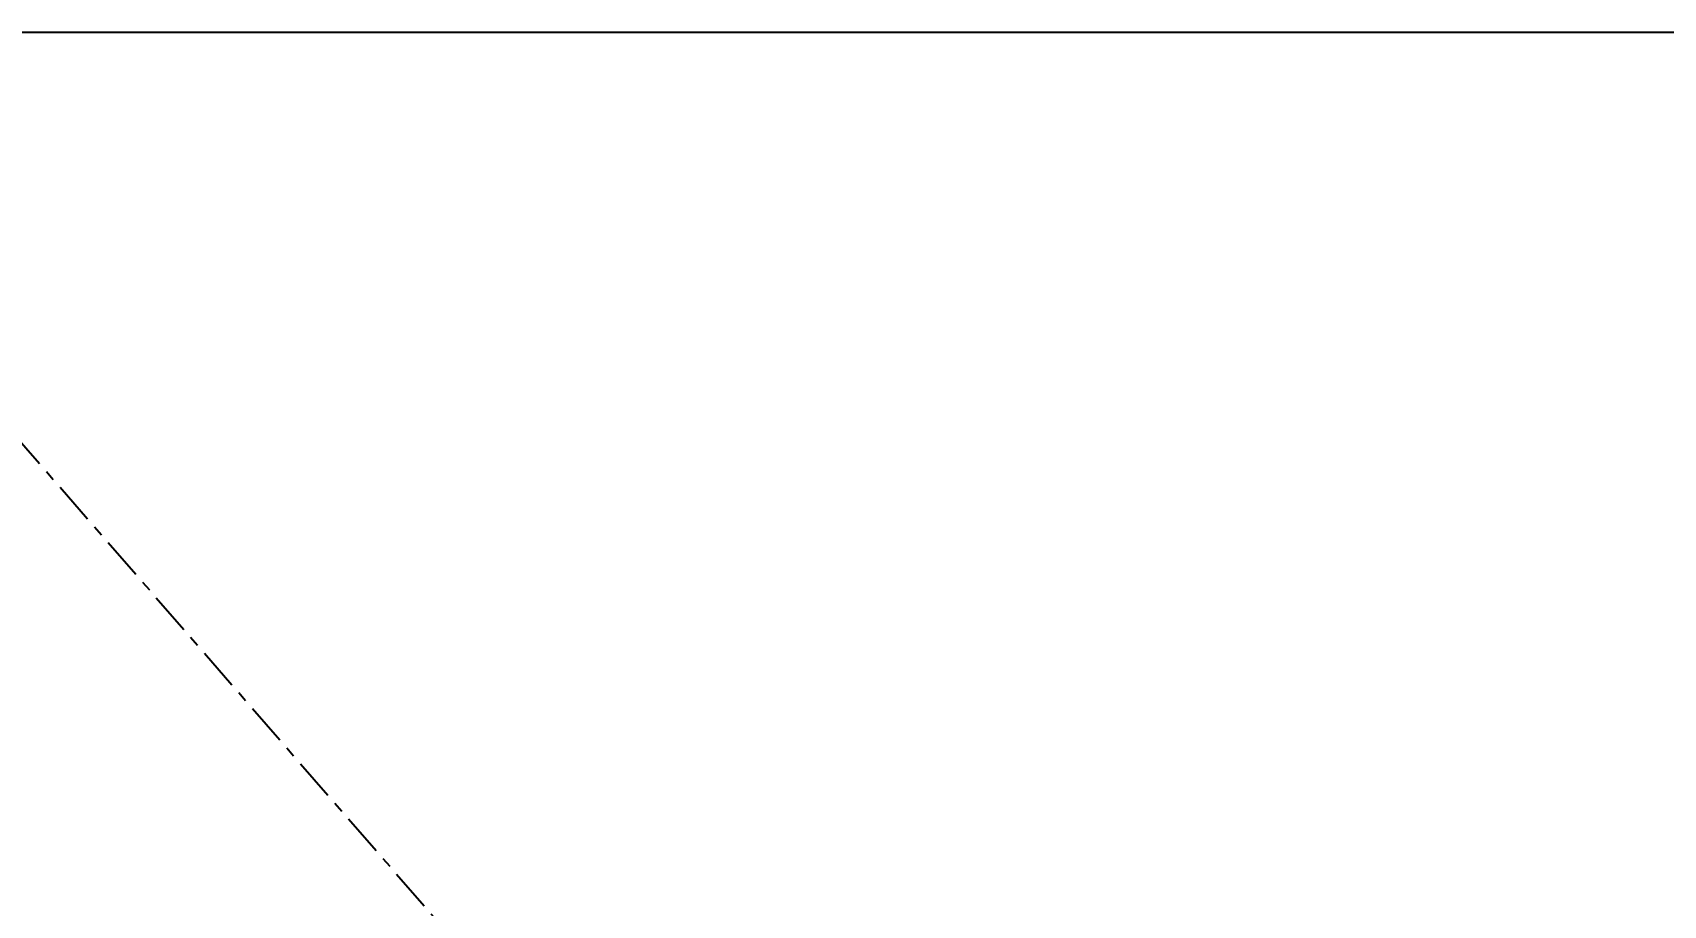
# Model space of a CAD drawing. Header units: millimetres. Extents: x -25371 to 2282244, y -90657 to 147824.
# Drawn here: x 1497273 to 1510417, y 3534 to 10573 of the extents above; entities that cross this region are included whole.
import ezdxf
from ezdxf.enums import TextEntityAlignment as Align

# ---------------------------------------------------------------- set-up
doc = ezdxf.new("R2010")
doc.units = ezdxf.units.MM
doc.linetypes.add('CENTER', pattern=[50.8, 31.75, -6.35, 6.35, -6.35])
doc.linetypes.add('TA_GL_000.90000', pattern=[2.475, 0.9, -0.225, 0.225, -0.225, 0.9])
for name, color, linetype in [('000 - 0_SYM_DWG_GRID-BUBBLE_MAIN_COLOR_6', 7, 'Continuous'), ('000 - 0_SYM_DWG_GRIDLINE_MAIN_COLOR_251', 7, 'Continuous'), ('000 - 0_SYM_DWG_SLOPE-SYM_TEXT_COLOR_3', 7, 'Continuous'), ('000 - GRID', 7, 'CENTER')]:
    doc.layers.add(name, color=color, linetype=linetype)
doc.styles.add('Arial', font='arial.ttf', dxfattribs={"height": 300})
doc.styles.add('TA', font='', dxfattribs={"height": 4.5})
doc.styles.get('TA').set_extended_font_data('Cordia New')

# ---------------------------------------------------------------- blocks, each defined once
blk = doc.blocks.new('*U331')
at = {"layer": '000 - 0_SYM_DWG_GRID-BUBBLE_MAIN_COLOR_6', "color": 7}
blk.add_line((16.74, 0), (11.74, 0), dxfattribs=at)
blk.add_circle((21.74, 0), 5, dxfattribs=at)
at = {"layer": '000 - 0_SYM_DWG_GRIDLINE_MAIN_COLOR_251', "color": 7, "linetype": 'ByBlock', "ltscale": 5}
blk.add_line((2, 0), (-104.48, 0), dxfattribs=at)
at = {"layer": '000 - 0_SYM_DWG_GRIDLINE_MAIN_COLOR_251', "color": 7}
for p in [(-102.48, 0), (0, 0)]:
    blk.add_point(p, dxfattribs=at)
at = {"color": 7, "style": 'TA', "flags": 1}
blk.add_attdef('LOCATION', (6, -6), '', height=4.5, rotation=270, dxfattribs=at)
at = {"layer": '000 - 0_SYM_DWG_SLOPE-SYM_TEXT_COLOR_3', "color": 7, "style": 'Arial'}
blk.add_attdef('GRID-HEAD', text='', height=4, rotation=270, dxfattribs=at).set_placement((21.74, 0), align=Align.MIDDLE_CENTER)
blk = doc.blocks.new('C-1-VS01_REV00_20260615-121114_LOPF_DIMS')
at = {"layer": '000 - GRID', "color": 7, "linetype": 'TA_GL_000.90000', "xscale": 75, "yscale": 75, "zscale": 75, "rotation": 131.0000000000055}
blk.add_blockref('*U331', (-28616.8, 16500.9), dxfattribs=at).add_auto_attribs({'GRID-HEAD': 'A'})

msp = doc.modelspace()

# ---------------------------------------------------------------- linework, layer by layer
at = {"color": 7}
msp.add_lwpolyline([(1488486.18, -22727.377), (1546611.18, -22727.377), (1546611.18, 10572.622), (1488486.18, 10572.622)], close=True, dxfattribs=at)

# ---------------------------------------------------------------- block references
msp.add_blockref('C-1-VS01_REV00_20260615-121114_LOPF_DIMS', (1525434.648, -8816.585), dxfattribs=at)

doc.saveas('drawing.dxf')
